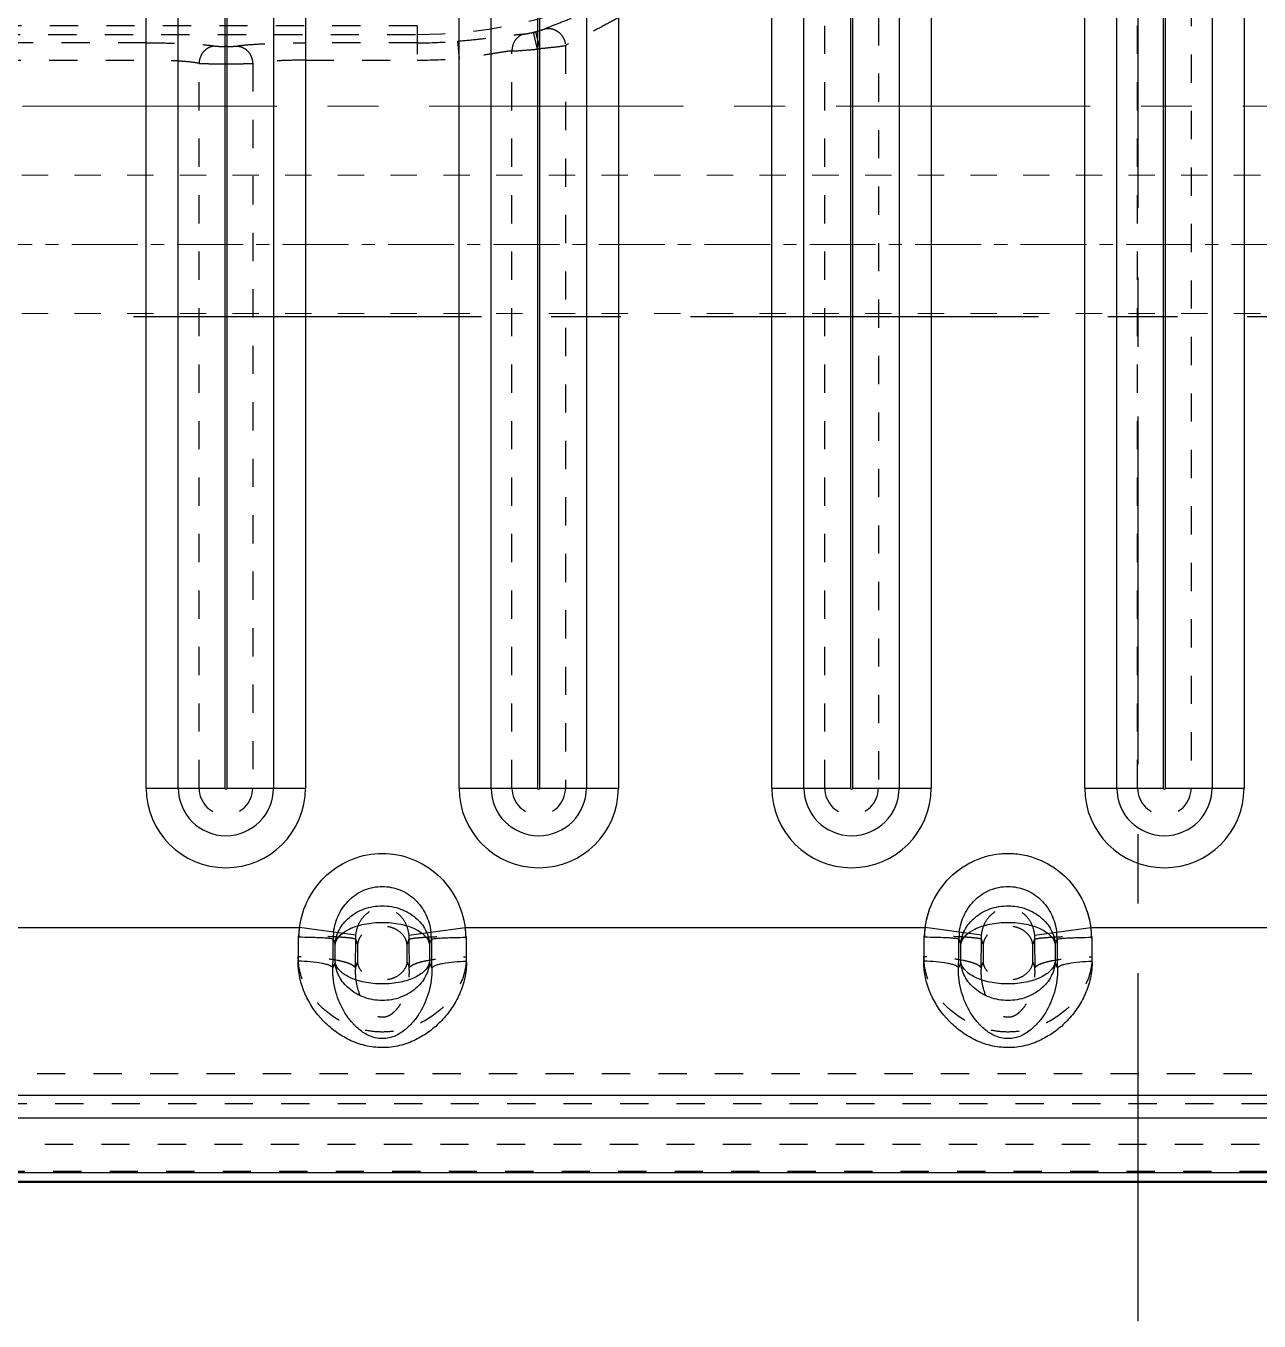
# Model space of a CAD drawing. Header units: millimetres. Extents: x 4797 to 6967, y -10922 to -3169.
# Drawn here: x 5605.7 to 5677, y -3823.9 to -3748.9 of the extents above; entities that cross this region are included whole.
import ezdxf

# ---------------------------------------------------------------- set-up
doc = ezdxf.new("R2010")
doc.units = ezdxf.units.MM
doc.header["$LTSCALE"] = 16.335
doc.linetypes.add('CENTER', pattern=[0.6, 0.375, -0.075, 0.075, -0.075])
doc.linetypes.add('HIDDEN', pattern=[0.2, 0.1, -0.1])
doc.layers.get('0').update_dxf_attribs({"linetype": 'CONTINUOUS'})
doc.layers.add('cool', color=153, linetype='HIDDEN', lineweight=9)
doc.layers.add('moldbase', color=7, linetype='CONTINUOUS', lineweight=20)
doc.layers.add('DEFAULT_2', color=8, linetype='HIDDEN')

# ---------------------------------------------------------------- blocks, each defined once
blk = doc.blocks.new('256')
at = {"color": 7, "linetype": 'Continuous'}
for p, q in [((2828.332, -2994.267), (2496.273, -2994.267)), ((2828.332, -2994.284), (2496.273, -2994.284)), ((2807.3, -2994.337), (2518.963, -2994.336)), ((2805.642, -2994.841), (2518.963, -2994.841)), ((2804.208, -2998.003), (2520.396, -2998.003)), ((2519.72, -2999.295), (2804.885, -2999.295)), ((2550.907, -3006.669), (2551.031, -3007.002)), ((2556.494, -3007.002), (2556.618, -3006.669)), ((2587.087, -3006.669), (2587.211, -3007.002)), ((2592.674, -3007.002), (2592.798, -3006.669)), ((2551.031, -3008.043), (2551.031, -3007.002)), ((2556.494, -3007.002), (2556.494, -3008.043)), ((2587.211, -3008.043), (2587.211, -3007.002)), ((2592.674, -3007.002), (2592.674, -3008.043)), ((2551.031, -3008.043), (2550.925, -3008.327)), ((2556.6, -3008.327), (2556.494, -3008.043)), ((2587.211, -3008.043), (2587.105, -3008.327)), ((2592.78, -3008.327), (2592.674, -3008.043)), ((2550.948, -3008.737), (2548.97, -3009.003)), ((2556.577, -3008.737), (2558.555, -3009.003)), ((2587.128, -3008.737), (2585.15, -3009.003)), ((2592.757, -3008.737), (2594.735, -3009.003)), ((2548.97, -3009.003), (2512.777, -3009.003)), ((2585.15, -3009.003), (2558.555, -3009.003)), ((2621.33, -3009.003), (2594.735, -3009.003)), ((2540.111, -3160.785), (2540.111, -3017.07)), ((2544.651, -3017.07), (2540.111, -3017.07)), ((2541.964, -3160.785), (2541.964, -3017.07)), ((2544.651, -3017.07), (2544.651, -3160.785)), ((2544.784, -3160.785), (2544.784, -3017.07)), ((2549.324, -3017.07), (2544.784, -3017.07)), ((2547.471, -3017.07), (2547.471, -3160.785)), ((2549.324, -3017.07), (2549.324, -3160.785)), ((2558.201, -3160.785), (2558.201, -3017.07)), ((2562.741, -3017.07), (2558.201, -3017.07)), ((2560.054, -3160.785), (2560.054, -3017.07)), ((2562.741, -3017.07), (2562.741, -3160.785)), ((2562.874, -3160.785), (2562.874, -3017.07)), ((2567.414, -3017.07), (2562.874, -3017.07)), ((2565.561, -3017.07), (2565.561, -3160.785)), ((2567.414, -3017.07), (2567.414, -3160.785)), ((2576.291, -3160.785), (2576.291, -3017.07)), ((2580.831, -3017.07), (2576.291, -3017.07)), ((2578.144, -3160.785), (2578.144, -3017.07)), ((2580.831, -3017.07), (2580.831, -3160.785)), ((2580.964, -3160.785), (2580.964, -3017.07)), ((2585.504, -3017.07), (2580.964, -3017.07)), ((2583.651, -3017.07), (2583.651, -3160.785)), ((2585.504, -3017.07), (2585.504, -3160.785)), ((2594.381, -3160.785), (2594.381, -3017.07)), ((2598.921, -3017.07), (2594.381, -3017.07)), ((2596.234, -3160.785), (2596.234, -3017.07)), ((2598.921, -3017.07), (2598.921, -3160.785)), ((2599.054, -3160.785), (2599.054, -3017.07)), ((2603.594, -3017.07), (2599.054, -3017.07)), ((2601.741, -3017.07), (2601.741, -3160.785)), ((2603.594, -3017.07), (2603.594, -3160.785))]:
    blk.add_line(p, q, dxfattribs=at)
for centre, radius, start, end in [((2415.927, -3008.987), 135, 0.28019, 0.98399), ((2690.424, -3008.974), 133.826, 179.01293, 179.7229), ((2452.107, -3008.987), 135, 0.28019, 0.98399), ((2726.604, -3008.974), 133.826, 179.01293, 179.7229), ((2455.968, -3008.979), 92.957, 0.33262, 1.18441), ((2652.373, -3008.99), 93.773, 178.81935, 179.66373), ((2492.148, -3008.979), 92.957, 0.33262, 1.18441), ((2688.553, -3008.99), 93.773, 178.81935, 179.66373), ((2552.591, -3008.416), 3.668, 180.37393, 189.21476), ((2554.305, -3008.343), 3.38, 179.73133, 186.6939), ((2553.217, -3008.343), 3.383, 353.3084, 0.26563), ((2554.933, -3008.416), 3.669, 350.7869, 359.62442), ((2588.771, -3008.416), 3.668, 180.37393, 189.21476), ((2590.485, -3008.343), 3.38, 179.73133, 186.6939), ((2589.397, -3008.343), 3.383, 353.3084, 0.26563), ((2591.113, -3008.416), 3.669, 350.7869, 359.62442), ((2544.717, -3017.07), 4.606, 0, 180), ((2562.807, -3017.07), 4.606, 0, 180), ((2580.897, -3017.07), 4.606, 0, 180), ((2598.987, -3017.07), 4.606, 0, 180), ((2544.717, -3017.07), 2.753, 0.00013, 179.99987), ((2562.807, -3017.07), 2.753, 0.00013, 179.99987), ((2580.897, -3017.07), 2.753, 0.00013, 179.99987), ((2598.987, -3017.07), 2.753, 0.00013, 179.99987), ((2544.717, -3017.07), 0.0669, 0, 180), ((2562.807, -3017.07), 0.0669, 0, 180), ((2580.897, -3017.07), 0.0669, 0, 180), ((2598.987, -3017.07), 0.0669, 0, 180)]:
    blk.add_arc(centre, radius, start, end, dxfattribs=at)
for points, knots in [([(2548.905, -3007.058), (2548.887, -3006.729), (2548.962, -3006.072), (2549.271, -3005.152), (2549.729, -3004.318), (2550.321, -3003.592), (2551.026, -3002.973), (2551.84, -3002.478), (2552.763, -3002.136), (2553.765, -3002.016), (2554.766, -3002.139), (2555.689, -3002.478), (2556.501, -3002.976), (2557.439, -3003.8), (2558.349, -3005.126), (2558.637, -3006.411), (2558.62, -3007.058)], [0, 0, 0, 0, 0.064368, 0.127443, 0.188847, 0.249393, 0.309889, 0.371283, 0.434886, 0.500823, 0.566701, 0.630217, 0.691569, 0.751973, 0.873459, 1, 1, 1, 1]), ([(2585.085, -3007.058), (2585.067, -3006.729), (2585.142, -3006.072), (2585.451, -3005.152), (2585.909, -3004.318), (2586.501, -3003.592), (2587.206, -3002.973), (2588.02, -3002.478), (2588.943, -3002.136), (2589.945, -3002.016), (2590.946, -3002.139), (2591.869, -3002.478), (2592.681, -3002.976), (2593.619, -3003.8), (2594.529, -3005.126), (2594.817, -3006.411), (2594.8, -3007.058)], [0, 0, 0, 0, 0.064368, 0.127443, 0.188847, 0.249393, 0.309889, 0.371283, 0.434886, 0.500823, 0.566701, 0.630217, 0.691569, 0.751973, 0.873459, 1, 1, 1, 1]), ([(2550.907, -3006.669), (2550.887, -3006.197), (2551.01, -3005.284), (2551.458, -3004.251), (2551.955, -3003.551), (2552.414, -3003.084), (2552.897, -3002.771), (2553.364, -3002.608), (2553.763, -3002.565), (2554.163, -3002.609), (2554.629, -3002.772), (2555.111, -3003.085), (2555.571, -3003.551), (2556.067, -3004.251), (2556.514, -3005.284), (2556.638, -3006.197), (2556.618, -3006.668)], [0, 0, 0, 0, 0.12985, 0.248581, 0.306374, 0.365029, 0.427855, 0.462684, 0.500134, 0.537466, 0.572322, 0.635064, 0.693713, 0.75148, 0.870189, 1, 1, 1, 1]), ([(2587.087, -3006.669), (2587.067, -3006.197), (2587.19, -3005.284), (2587.638, -3004.251), (2588.135, -3003.551), (2588.594, -3003.084), (2589.077, -3002.771), (2589.544, -3002.608), (2589.943, -3002.565), (2590.343, -3002.609), (2590.809, -3002.772), (2591.291, -3003.085), (2591.751, -3003.551), (2592.247, -3004.251), (2592.694, -3005.284), (2592.818, -3006.197), (2592.798, -3006.668)], [0, 0, 0, 0, 0.12985, 0.248581, 0.306374, 0.365029, 0.427855, 0.462684, 0.500134, 0.537466, 0.572322, 0.635064, 0.693713, 0.75148, 0.870189, 1, 1, 1, 1]), ([(2551.031, -3007.002), (2551.052, -3006.719), (2551.222, -3006.136), (2551.821, -3005.405), (2552.708, -3004.903), (2553.763, -3004.723), (2554.818, -3004.903), (2555.704, -3005.406), (2556.303, -3006.136), (2556.473, -3006.719), (2556.494, -3007.002)], [0, 0, 0, 0, 0.110676, 0.229792, 0.360536, 0.500154, 0.639715, 0.770405, 0.889403, 1, 1, 1, 1]), ([(2587.211, -3007.002), (2587.232, -3006.719), (2587.402, -3006.136), (2588.001, -3005.405), (2588.888, -3004.903), (2589.943, -3004.723), (2590.998, -3004.903), (2591.884, -3005.406), (2592.483, -3006.136), (2592.653, -3006.719), (2592.674, -3007.002)], [0, 0, 0, 0, 0.110676, 0.229792, 0.360536, 0.500154, 0.639715, 0.770405, 0.889403, 1, 1, 1, 1]), ([(2551.031, -3007.002), (2551.046, -3006.919), (2551.108, -3006.749), (2551.281, -3006.517), (2551.534, -3006.304), (2552.001, -3006.035), (2552.755, -3005.802), (2553.762, -3005.707), (2554.77, -3005.802), (2555.524, -3006.035), (2555.991, -3006.304), (2556.244, -3006.517), (2556.417, -3006.749), (2556.479, -3006.919), (2556.494, -3007.002)], [0, 0, 0, 0, 0.039448, 0.083322, 0.134243, 0.193267, 0.335189, 0.499998, 0.664808, 0.806731, 0.865756, 0.916676, 0.960549, 1, 1, 1, 1]), ([(2587.211, -3007.002), (2587.226, -3006.919), (2587.288, -3006.749), (2587.461, -3006.517), (2587.714, -3006.304), (2588.181, -3006.035), (2588.935, -3005.802), (2589.942, -3005.707), (2590.95, -3005.802), (2591.704, -3006.035), (2592.171, -3006.304), (2592.424, -3006.517), (2592.597, -3006.749), (2592.659, -3006.919), (2592.674, -3007.002)], [0, 0, 0, 0, 0.039448, 0.083322, 0.134243, 0.193267, 0.335189, 0.499998, 0.664808, 0.806731, 0.865756, 0.916676, 0.960549, 1, 1, 1, 1]), ([(2550.907, -3006.669), (2550.895, -3006.696), (2550.834, -3006.753), (2550.702, -3006.817), (2550.505, -3006.881), (2550.136, -3006.964), (2549.595, -3007.031), (2549.14, -3007.054), (2548.905, -3007.058)], [0, 0, 0, 0, 0.043733, 0.113324, 0.213382, 0.3418, 0.660153, 1, 1, 1, 1]), ([(2556.618, -3006.669), (2556.63, -3006.696), (2556.691, -3006.752), (2556.823, -3006.817), (2557.02, -3006.881), (2557.389, -3006.964), (2557.93, -3007.031), (2558.385, -3007.054), (2558.62, -3007.058)], [0, 0, 0, 0, 0.043739, 0.113335, 0.213397, 0.341816, 0.660165, 1, 1, 1, 1]), ([(2587.087, -3006.669), (2587.075, -3006.696), (2587.014, -3006.753), (2586.882, -3006.817), (2586.685, -3006.881), (2586.316, -3006.964), (2585.775, -3007.031), (2585.32, -3007.054), (2585.085, -3007.058)], [0, 0, 0, 0, 0.043733, 0.113324, 0.213382, 0.3418, 0.660153, 1, 1, 1, 1]), ([(2592.798, -3006.669), (2592.81, -3006.696), (2592.871, -3006.752), (2593.003, -3006.817), (2593.2, -3006.881), (2593.569, -3006.964), (2594.11, -3007.031), (2594.565, -3007.054), (2594.8, -3007.058)], [0, 0, 0, 0, 0.043739, 0.113335, 0.213397, 0.341816, 0.660165, 1, 1, 1, 1]), ([(2556.494, -3008.043), (2556.473, -3008.325), (2556.303, -3008.909), (2555.704, -3009.64), (2554.817, -3010.142), (2553.761, -3010.322), (2552.706, -3010.141), (2551.82, -3009.639), (2551.221, -3008.908), (2551.052, -3008.325), (2551.031, -3008.043)], [0, 0, 0, 0, 0.11065, 0.229762, 0.360506, 0.50015, 0.639728, 0.770422, 0.88942, 1, 1, 1, 1]), ([(2556.494, -3008.043), (2556.425, -3008.436), (2555.905, -3008.837), (2555.264, -3009.088), (2554.626, -3009.257), (2553.763, -3009.337), (2552.898, -3009.257), (2552.264, -3009.09), (2551.864, -3008.93), (2551.535, -3008.741), (2551.282, -3008.528), (2551.107, -3008.296), (2551.045, -3008.125), (2551.031, -3008.043)], [0, 0, 0, 0, 0.188091, 0.255775, 0.331069, 0.496701, 0.662365, 0.737659, 0.805411, 0.864789, 0.916092, 0.960398, 1, 1, 1, 1]), ([(2592.674, -3008.043), (2592.653, -3008.325), (2592.483, -3008.909), (2591.884, -3009.64), (2590.997, -3010.142), (2589.941, -3010.322), (2588.886, -3010.141), (2588, -3009.639), (2587.401, -3008.908), (2587.232, -3008.325), (2587.211, -3008.043)], [0, 0, 0, 0, 0.11065, 0.229762, 0.360506, 0.50015, 0.639728, 0.770422, 0.88942, 1, 1, 1, 1]), ([(2592.674, -3008.043), (2592.605, -3008.436), (2592.085, -3008.837), (2591.444, -3009.088), (2590.806, -3009.257), (2589.943, -3009.337), (2589.078, -3009.257), (2588.444, -3009.09), (2588.044, -3008.93), (2587.715, -3008.741), (2587.462, -3008.528), (2587.287, -3008.296), (2587.225, -3008.125), (2587.211, -3008.043)], [0, 0, 0, 0, 0.188091, 0.255775, 0.331069, 0.496701, 0.662365, 0.737659, 0.805411, 0.864789, 0.916092, 0.960398, 1, 1, 1, 1]), ([(2550.925, -3008.327), (2550.907, -3008.338), (2550.842, -3008.351), (2550.715, -3008.371), (2550.519, -3008.388), (2550.264, -3008.405), (2549.959, -3008.419), (2549.506, -3008.433), (2549.157, -3008.438), (2548.923, -3008.44)], [0, 0, 0, 0, 0.031814, 0.095915, 0.194362, 0.323862, 0.47882, 0.649762, 1, 1, 1, 1]), ([(2556.577, -3008.737), (2556.536, -3009.088), (2556.332, -3009.778), (2555.707, -3010.652), (2554.811, -3011.24), (2553.762, -3011.449), (2552.714, -3011.24), (2551.818, -3010.652), (2551.193, -3009.778), (2550.989, -3009.088), (2550.948, -3008.737)], [0, 0, 0, 0, 0.126173, 0.251595, 0.376163, 0.499998, 0.623832, 0.748401, 0.873823, 1, 1, 1, 1]), ([(2556.6, -3008.327), (2556.618, -3008.338), (2556.683, -3008.351), (2556.81, -3008.371), (2557.005, -3008.388), (2557.261, -3008.405), (2557.566, -3008.419), (2558.018, -3008.433), (2558.367, -3008.438), (2558.602, -3008.44)], [0, 0, 0, 0, 0.031804, 0.095882, 0.194302, 0.32378, 0.478732, 0.649686, 1, 1, 1, 1]), ([(2587.105, -3008.327), (2587.087, -3008.338), (2587.022, -3008.351), (2586.895, -3008.371), (2586.699, -3008.388), (2586.444, -3008.405), (2586.139, -3008.419), (2585.686, -3008.433), (2585.337, -3008.438), (2585.103, -3008.44)], [0, 0, 0, 0, 0.031814, 0.095915, 0.194362, 0.323862, 0.47882, 0.649762, 1, 1, 1, 1]), ([(2592.757, -3008.737), (2592.716, -3009.088), (2592.512, -3009.778), (2591.887, -3010.652), (2590.991, -3011.24), (2589.942, -3011.449), (2588.894, -3011.24), (2587.998, -3010.652), (2587.373, -3009.778), (2587.169, -3009.088), (2587.128, -3008.737)], [0, 0, 0, 0, 0.126173, 0.251595, 0.376163, 0.499998, 0.623832, 0.748401, 0.873823, 1, 1, 1, 1]), ([(2592.78, -3008.327), (2592.798, -3008.338), (2592.863, -3008.351), (2592.99, -3008.371), (2593.185, -3008.388), (2593.441, -3008.405), (2593.746, -3008.419), (2594.198, -3008.433), (2594.547, -3008.438), (2594.782, -3008.44)], [0, 0, 0, 0, 0.031804, 0.095882, 0.194302, 0.32378, 0.478732, 0.649686, 1, 1, 1, 1]), ([(2558.555, -3009.003), (2558.477, -3009.58), (2558.119, -3010.716), (2557.034, -3012.128), (2555.517, -3013.069), (2553.762, -3013.402), (2552.007, -3013.069), (2550.491, -3012.128), (2549.406, -3010.716), (2549.048, -3009.58), (2548.97, -3009.003)], [0, 0, 0, 0, 0.125044, 0.250045, 0.375041, 0.500023, 0.624999, 0.749987, 0.874971, 1, 1, 1, 1]), ([(2594.735, -3009.003), (2594.657, -3009.58), (2594.299, -3010.716), (2593.214, -3012.128), (2591.697, -3013.069), (2589.942, -3013.402), (2588.187, -3013.069), (2586.671, -3012.128), (2585.586, -3010.716), (2585.228, -3009.58), (2585.15, -3009.003)], [0, 0, 0, 0, 0.125044, 0.250045, 0.375041, 0.500023, 0.624999, 0.749987, 0.874971, 1, 1, 1, 1])]:
    blk.add_open_spline(points, degree=3, knots=knots, dxfattribs=at)
at = {"layer": 'DEFAULT_2', "color": 8, "linetype": 'HIDDEN'}
for p, q in [((2496.262, -2994.9), (2828.343, -2994.9)), ((2828.343, -2996.469), (2496.262, -2996.469)), ((2496.147, -2998.814), (2828.458, -2998.814)), ((2828.799, -3000.557), (2495.806, -3000.557)), ((2552.333, -3007.002), (2552.208, -3006.669)), ((2555.316, -3006.669), (2555.192, -3007.002)), ((2588.513, -3007.002), (2588.388, -3006.669)), ((2591.496, -3006.669), (2591.372, -3007.002)), ((2552.333, -3007.002), (2552.333, -3008.043)), ((2555.192, -3008.043), (2555.192, -3007.002)), ((2588.513, -3007.002), (2588.513, -3008.043)), ((2591.372, -3008.043), (2591.372, -3007.002)), ((2552.227, -3008.327), (2552.333, -3008.043)), ((2555.192, -3008.043), (2555.298, -3008.327)), ((2588.407, -3008.327), (2588.513, -3008.043)), ((2591.372, -3008.043), (2591.478, -3008.327)), ((2552.234, -3008.564), (2550.948, -3008.737)), ((2555.291, -3008.564), (2556.577, -3008.737)), ((2588.414, -3008.564), (2587.128, -3008.737)), ((2591.471, -3008.564), (2592.757, -3008.737)), ((2543.168, -3160.785), (2543.168, -3017.07)), ((2546.267, -3017.07), (2546.267, -3160.785)), ((2561.258, -3074.738), (2561.258, -3017.07)), ((2564.357, -3017.07), (2564.357, -3072.546)), ((2579.348, -3060.027), (2579.348, -3017.07)), ((2582.447, -3017.07), (2582.447, -3059.715)), ((2597.438, -3058.995), (2597.438, -3017.07)), ((2600.537, -3017.07), (2600.537, -3058.995)), ((2599.054, -3058.969), (2598.921, -3058.969)), ((2581.076, -3060.826), (2580.831, -3059.854)), ((2580.964, -3059.82), (2581.206, -3060.793)), ((2585.588, -3060.282), (2585.504, -3059.283)), ((2587.932, -3061.162), (2587.932, -3059.18)), ((2594.381, -3059.18), (2587.932, -3059.18)), ((2612.471, -3059.18), (2603.594, -3059.18)), ((2587.932, -3060.183), (2594.382, -3060.183)), ((2598.92, -3059.972), (2599.055, -3059.972)), ((2603.592, -3060.183), (2612.472, -3060.183)), ((2736.672, -3060.661), (2587.932, -3060.661)), ((2587.932, -3061.162), (2736.672, -3061.162))]:
    blk.add_line(p, q, dxfattribs=at)
for centre, radius, start, end in [((2417.219, -3008.987), 135.009, 0.28022, 0.98397), ((2689.205, -3008.975), 133.909, 179.01322, 179.72275), ((2453.399, -3008.987), 135.009, 0.28022, 0.98397), ((2725.385, -3008.975), 133.909, 179.01322, 179.72275), ((2477.949, -3008.992), 70.976, 0.38591, 1.35715), ((2628.971, -3008.982), 70.371, 178.63871, 179.61754), ((2514.129, -3008.992), 70.976, 0.38591, 1.35715), ((2665.151, -3008.982), 70.371, 178.63871, 179.61754), ((2551.707, -3008.492), 2.784, 180.4443, 190.57538), ((2555.813, -3008.491), 2.789, 349.43008, 359.56365), ((2587.887, -3008.492), 2.784, 180.4443, 190.57538), ((2591.993, -3008.491), 2.789, 349.43008, 359.56365), ((2544.717, -3017.07), 1.549, 0.00137, 179.99863), ((2562.807, -3017.07), 1.549, 0.00137, 179.99863), ((2580.897, -3017.07), 1.549, 0.00137, 179.99863), ((2598.987, -3017.07), 1.549, 0.00137, 179.99863), ((2587.932, -3087.922), 28.953, 103.92592, 104.19906), ((2587.932, -3087.922), 28.742, 90, 94.84751), ((2587.932, -3087.922), 27.74, 90, 94.84751), ((2587.932, -3087.922), 27.261, 90, 180), ((2587.932, -3087.922), 27.951, 103.92592, 104.19906)]:
    blk.add_arc(centre, radius, start, end, dxfattribs=at)
for points, knots in [([(2548.905, -3007.311), (2548.899, -3007.005), (2548.974, -3006.397), (2549.311, -3005.559), (2549.812, -3004.827), (2550.635, -3003.992), (2551.668, -3003.367), (2552.828, -3003.021), (2553.764, -3002.93), (2554.699, -3003.021), (2555.858, -3003.368), (2556.891, -3003.991), (2557.712, -3004.828), (2558.213, -3005.558), (2558.551, -3006.397), (2558.625, -3007.005), (2558.62, -3007.311)], [0, 0, 0, 0, 0.063855, 0.126208, 0.187385, 0.248, 0.370473, 0.43446, 0.500056, 0.565726, 0.629587, 0.752008, 0.812602, 0.873796, 0.936135, 1, 1, 1, 1]), ([(2585.085, -3007.311), (2585.079, -3007.005), (2585.154, -3006.397), (2585.491, -3005.559), (2585.992, -3004.827), (2586.815, -3003.992), (2587.848, -3003.367), (2589.008, -3003.021), (2589.944, -3002.93), (2590.879, -3003.021), (2592.038, -3003.368), (2593.071, -3003.991), (2593.892, -3004.828), (2594.393, -3005.558), (2594.731, -3006.397), (2594.805, -3007.005), (2594.8, -3007.311)], [0, 0, 0, 0, 0.063855, 0.126208, 0.187385, 0.248, 0.370473, 0.43446, 0.500056, 0.565726, 0.629587, 0.752008, 0.812602, 0.873796, 0.936135, 1, 1, 1, 1]), ([(2555.316, -3006.669), (2555.341, -3006.368), (2555.297, -3005.787), (2555.089, -3005.11), (2554.853, -3004.626), (2554.662, -3004.346), (2554.468, -3004.144), (2554.295, -3003.993), (2554.062, -3003.86), (2553.763, -3003.813), (2553.464, -3003.861), (2553.23, -3003.992), (2553.057, -3004.144), (2552.863, -3004.347), (2552.671, -3004.626), (2552.436, -3005.11), (2552.227, -3005.787), (2552.185, -3006.367), (2552.208, -3006.669)], [0, 0, 0, 0, 0.128604, 0.244179, 0.299751, 0.357117, 0.387487, 0.41892, 0.454992, 0.499855, 0.544931, 0.581161, 0.61254, 0.642801, 0.700259, 0.755803, 0.871383, 1, 1, 1, 1]), ([(2591.496, -3006.669), (2591.521, -3006.368), (2591.477, -3005.787), (2591.269, -3005.11), (2591.033, -3004.626), (2590.842, -3004.346), (2590.648, -3004.144), (2590.475, -3003.993), (2590.242, -3003.86), (2589.943, -3003.813), (2589.644, -3003.861), (2589.41, -3003.992), (2589.237, -3004.144), (2589.043, -3004.347), (2588.851, -3004.626), (2588.616, -3005.11), (2588.407, -3005.787), (2588.365, -3006.367), (2588.388, -3006.669)], [0, 0, 0, 0, 0.128604, 0.244179, 0.299751, 0.357117, 0.387487, 0.41892, 0.454992, 0.499855, 0.544931, 0.581161, 0.61254, 0.642801, 0.700259, 0.755803, 0.871383, 1, 1, 1, 1]), ([(2552.333, -3007.002), (2552.346, -3006.875), (2552.439, -3006.608), (2552.737, -3006.265), (2553.199, -3006.021), (2553.763, -3005.926), (2554.327, -3006.022), (2554.789, -3006.265), (2555.086, -3006.608), (2555.178, -3006.875), (2555.192, -3007.002)], [0, 0, 0, 0, 0.100106, 0.213678, 0.347388, 0.50016, 0.652817, 0.786402, 0.899953, 1, 1, 1, 1]), ([(2588.513, -3007.002), (2588.526, -3006.875), (2588.619, -3006.608), (2588.917, -3006.265), (2589.379, -3006.021), (2589.943, -3005.926), (2590.507, -3006.022), (2590.969, -3006.265), (2591.266, -3006.608), (2591.358, -3006.875), (2591.372, -3007.002)], [0, 0, 0, 0, 0.100106, 0.213678, 0.347388, 0.50016, 0.652817, 0.786402, 0.899953, 1, 1, 1, 1]), ([(2552.208, -3006.669), (2552.188, -3006.714), (2552.088, -3006.807), (2551.87, -3006.914), (2551.545, -3007.019), (2550.936, -3007.156), (2550.043, -3007.266), (2549.292, -3007.304), (2548.905, -3007.311)], [0, 0, 0, 0, 0.043738, 0.113333, 0.213394, 0.341814, 0.660164, 1, 1, 1, 1]), ([(2555.316, -3006.669), (2555.336, -3006.714), (2555.436, -3006.807), (2555.655, -3006.914), (2555.98, -3007.019), (2556.589, -3007.156), (2557.482, -3007.266), (2558.233, -3007.304), (2558.62, -3007.31)], [0, 0, 0, 0, 0.043752, 0.113375, 0.213469, 0.341916, 0.660261, 1, 1, 1, 1]), ([(2588.388, -3006.669), (2588.368, -3006.714), (2588.268, -3006.807), (2588.05, -3006.914), (2587.725, -3007.019), (2587.116, -3007.156), (2586.223, -3007.266), (2585.472, -3007.304), (2585.085, -3007.311)], [0, 0, 0, 0, 0.043738, 0.113333, 0.213394, 0.341814, 0.660164, 1, 1, 1, 1]), ([(2591.496, -3006.669), (2591.516, -3006.714), (2591.616, -3006.807), (2591.835, -3006.914), (2592.16, -3007.019), (2592.769, -3007.156), (2593.662, -3007.266), (2594.413, -3007.304), (2594.8, -3007.31)], [0, 0, 0, 0, 0.043752, 0.113375, 0.213469, 0.341916, 0.660261, 1, 1, 1, 1]), ([(2552.333, -3008.043), (2552.346, -3008.17), (2552.44, -3008.436), (2552.736, -3008.781), (2553.199, -3009.023), (2553.762, -3009.119), (2554.326, -3009.023), (2554.788, -3008.781), (2555.085, -3008.436), (2555.178, -3008.17), (2555.192, -3008.043)], [0, 0, 0, 0, 0.100084, 0.213868, 0.34749, 0.500002, 0.652512, 0.786132, 0.899916, 1, 1, 1, 1]), ([(2588.513, -3008.043), (2588.526, -3008.17), (2588.62, -3008.436), (2588.916, -3008.781), (2589.379, -3009.023), (2589.942, -3009.119), (2590.506, -3009.023), (2590.968, -3008.781), (2591.265, -3008.436), (2591.358, -3008.17), (2591.372, -3008.043)], [0, 0, 0, 0, 0.100084, 0.213868, 0.34749, 0.500002, 0.652512, 0.786132, 0.899916, 1, 1, 1, 1]), ([(2552.227, -3008.327), (2552.215, -3008.334), (2552.182, -3008.346), (2552.079, -3008.371), (2551.879, -3008.399), (2551.558, -3008.429), (2551.136, -3008.456), (2550.633, -3008.479), (2549.886, -3008.503), (2549.31, -3008.511), (2548.923, -3008.513)], [0, 0, 0, 0, 0.01218, 0.03189, 0.095962, 0.194374, 0.323841, 0.478779, 0.649718, 1, 1, 1, 1]), ([(2555.291, -3008.564), (2555.275, -3008.756), (2555.183, -3009.141), (2554.874, -3009.658), (2554.383, -3010.039), (2553.763, -3010.186), (2553.144, -3010.039), (2552.651, -3009.66), (2552.343, -3009.142), (2552.25, -3008.756), (2552.234, -3008.564)], [0, 0, 0, 0, 0.121093, 0.243929, 0.37047, 0.499825, 0.629281, 0.755816, 0.878844, 1, 1, 1, 1]), ([(2555.298, -3008.327), (2555.309, -3008.334), (2555.343, -3008.346), (2555.446, -3008.371), (2555.646, -3008.398), (2555.967, -3008.429), (2556.39, -3008.456), (2556.892, -3008.479), (2557.639, -3008.503), (2558.215, -3008.511), (2558.602, -3008.513)], [0, 0, 0, 0, 0.012184, 0.0319, 0.095995, 0.194433, 0.323921, 0.478865, 0.649792, 1, 1, 1, 1]), ([(2588.407, -3008.327), (2588.395, -3008.334), (2588.362, -3008.346), (2588.259, -3008.371), (2588.059, -3008.399), (2587.738, -3008.429), (2587.316, -3008.456), (2586.813, -3008.479), (2586.066, -3008.503), (2585.49, -3008.511), (2585.103, -3008.513)], [0, 0, 0, 0, 0.01218, 0.03189, 0.095962, 0.194374, 0.323841, 0.478779, 0.649718, 1, 1, 1, 1]), ([(2591.471, -3008.564), (2591.455, -3008.756), (2591.363, -3009.141), (2591.054, -3009.658), (2590.563, -3010.039), (2589.943, -3010.186), (2589.324, -3010.039), (2588.831, -3009.66), (2588.523, -3009.142), (2588.43, -3008.756), (2588.414, -3008.564)], [0, 0, 0, 0, 0.121093, 0.243929, 0.37047, 0.499825, 0.629281, 0.755816, 0.878844, 1, 1, 1, 1]), ([(2591.478, -3008.327), (2591.489, -3008.334), (2591.523, -3008.346), (2591.626, -3008.371), (2591.826, -3008.398), (2592.147, -3008.429), (2592.57, -3008.456), (2593.072, -3008.479), (2593.819, -3008.503), (2594.395, -3008.511), (2594.782, -3008.513)], [0, 0, 0, 0, 0.012184, 0.0319, 0.095995, 0.194433, 0.323921, 0.478865, 0.649792, 1, 1, 1, 1]), ([(2558.555, -3009.003), (2558.477, -3009.58), (2558.118, -3010.716), (2557.034, -3012.129), (2555.517, -3013.07), (2553.762, -3013.402), (2552.007, -3013.069), (2550.491, -3012.128), (2549.407, -3010.716), (2549.048, -3009.58), (2548.97, -3009.003)], [0, 0, 0, 0, 0.125058, 0.250062, 0.375053, 0.500026, 0.624993, 0.749976, 0.874959, 1, 1, 1, 1]), ([(2594.381, -3059.18), (2594.701, -3059.18), (2595.313, -3059.172), (2596.166, -3059.138), (2596.865, -3059.083), (2597.273, -3059.031), (2597.438, -3058.995)], [0, 0, 0, 0, 0.312925, 0.599149, 0.834301, 1, 1, 1, 1]), ([(2598.921, -3058.969), (2598.624, -3058.969), (2598.13, -3058.974), (2597.636, -3058.983), (2597.438, -3058.995)], [0, 0, 0, 0, 0.600202, 1, 1, 1, 1]), ([(2598.365, -3059.998), (2598.25, -3059.994), (2598.006, -3059.937), (2597.697, -3059.709), (2597.492, -3059.375), (2597.441, -3059.119), (2597.438, -3058.995)], [0, 0, 0, 0, 0.230886, 0.487476, 0.751881, 1, 1, 1, 1]), ([(2600.537, -3058.995), (2600.339, -3058.983), (2599.845, -3058.974), (2599.351, -3058.969), (2599.054, -3058.969)], [0, 0, 0, 0, 0.399792, 1, 1, 1, 1]), ([(2599.61, -3059.998), (2599.725, -3059.994), (2599.969, -3059.937), (2600.278, -3059.709), (2600.483, -3059.375), (2600.534, -3059.119), (2600.537, -3058.995)], [0, 0, 0, 0, 0.230879, 0.487464, 0.751872, 1, 1, 1, 1]), ([(2600.537, -3058.995), (2600.702, -3059.031), (2601.11, -3059.083), (2601.809, -3059.138), (2602.662, -3059.172), (2603.274, -3059.18), (2603.594, -3059.18)], [0, 0, 0, 0, 0.165703, 0.400853, 0.687082, 1, 1, 1, 1]), ([(2580.831, -3059.854), (2580.534, -3059.882), (2580.039, -3059.935), (2579.545, -3059.994), (2579.348, -3060.027)], [0, 0, 0, 0, 0.598969, 1, 1, 1, 1]), ([(2582.447, -3059.715), (2582.249, -3059.719), (2581.754, -3059.753), (2581.26, -3059.793), (2580.964, -3059.82)], [0, 0, 0, 0, 0.399767, 1, 1, 1, 1]), ([(2581.742, -3060.692), (2581.94, -3060.641), (2582.226, -3060.44), (2582.411, -3060.05), (2582.448, -3059.825), (2582.447, -3059.715)], [0, 0, 0, 0, 0.477465, 0.740899, 1, 1, 1, 1]), ([(2582.447, -3059.715), (2582.615, -3059.702), (2583.021, -3059.64), (2583.718, -3059.527), (2584.569, -3059.397), (2585.183, -3059.318), (2585.504, -3059.283)], [0, 0, 0, 0, 0.163757, 0.399025, 0.686105, 1, 1, 1, 1]), ([(2576.291, -3061.643), (2576.599, -3061.466), (2577.196, -3061.136), (2578.045, -3060.695), (2578.758, -3060.338), (2579.178, -3060.126), (2579.348, -3060.027)], [0, 0, 0, 0, 0.307893, 0.591933, 0.829425, 1, 1, 1, 1]), ([(2580.54, -3060.994), (2580.414, -3061.024), (2580.201, -3061.025), (2579.935, -3060.929), (2579.675, -3060.764), (2579.437, -3060.461), (2579.358, -3060.167), (2579.348, -3060.027)], [0, 0, 0, 0, 0.225199, 0.352945, 0.486865, 0.756219, 1, 1, 1, 1]), ([(2585.588, -3060.282), (2585.182, -3060.316), (2584.407, -3060.391), (2583.333, -3060.517), (2582.459, -3060.625), (2581.951, -3060.682), (2581.742, -3060.692)], [0, 0, 0, 0, 0.316404, 0.603964, 0.838178, 1, 1, 1, 1]), ([(2598.365, -3059.998), (2598.149, -3060.034), (2597.618, -3060.086), (2596.707, -3060.14), (2595.596, -3060.175), (2594.799, -3060.183), (2594.382, -3060.183)], [0, 0, 0, 0, 0.164791, 0.400299, 0.686785, 1, 1, 1, 1]), ([(2598.92, -3059.972), (2598.81, -3059.972), (2598.624, -3059.977), (2598.438, -3059.985), (2598.365, -3059.998)], [0, 0, 0, 0, 0.596745, 1, 1, 1, 1]), ([(2599.61, -3059.998), (2599.536, -3059.985), (2599.35, -3059.977), (2599.165, -3059.972), (2599.055, -3059.972)], [0, 0, 0, 0, 0.403409, 1, 1, 1, 1]), ([(2603.592, -3060.183), (2603.176, -3060.183), (2602.379, -3060.175), (2601.268, -3060.14), (2600.357, -3060.086), (2599.826, -3060.034), (2599.61, -3059.998)], [0, 0, 0, 0, 0.313214, 0.599702, 0.835209, 1, 1, 1, 1]), ([(2580.54, -3060.994), (2580.329, -3061.09), (2579.808, -3061.295), (2578.917, -3061.637), (2577.847, -3062.063), (2577.089, -3062.386), (2576.697, -3062.56)], [0, 0, 0, 0, 0.167599, 0.40468, 0.690246, 1, 1, 1, 1]), ([(2581.076, -3060.826), (2580.969, -3060.853), (2580.789, -3060.905), (2580.61, -3060.962), (2580.54, -3060.994)], [0, 0, 0, 0, 0.592198, 1, 1, 1, 1]), ([(2581.742, -3060.692), (2581.67, -3060.696), (2581.49, -3060.729), (2581.312, -3060.767), (2581.206, -3060.793)], [0, 0, 0, 0, 0.400511, 1, 1, 1, 1])]:
    blk.add_open_spline(points, degree=3, knots=knots, dxfattribs=at)
for points in [[(2552.234, -3008.564), (2552.226, -3008.485), (2552.224, -3008.406), (2552.227, -3008.327)], [(2555.298, -3008.327), (2555.3, -3008.406), (2555.298, -3008.485), (2555.291, -3008.564)], [(2588.414, -3008.564), (2588.406, -3008.485), (2588.404, -3008.406), (2588.407, -3008.327)], [(2591.478, -3008.327), (2591.48, -3008.406), (2591.478, -3008.485), (2591.471, -3008.564)]]:
    blk.add_open_spline(points, degree=3, dxfattribs=at)
blk = doc.blocks.new('147')
at = {"layer": 'cool', "ltscale": 0.932966}
for p, q in [((229.566, -3849.566), (-211.774, -3849.566)), ((229.566, -3857.566), (-211.774, -3857.566))]:
    blk.add_line(p, q, dxfattribs=at)
at = {"layer": 'cool', "color": 1, "linetype": 'CENTER', "ltscale": 0.621977}
blk.add_line((243.896, -3853.566), (-226.104, -3853.566), dxfattribs=at)

msp = doc.modelspace()

# ---------------------------------------------------------------- linework, layer by layer
at = {"color": 1, "linetype": 'CENTER', "ltscale": 3.2855}
for p, q in [((5670.062, -3823.851), (5670.062, -3707.64)), ((5611.956, -3765.746), (5728.168, -3765.746))]:
    msp.add_line(p, q, dxfattribs=at)
at = {"layer": 'moldbase', "color": 1, "linetype": 'CENTER', "ltscale": 2.4}
msp.add_line((5878.984, -3753.566), (5228.984, -3753.566), dxfattribs=at)

# ---------------------------------------------------------------- block references
at = {"rotation": 180}
msp.add_blockref('256', (8216.287, -6810.089), dxfattribs=at)
msp.add_blockref('147', (5545.088, 92))

doc.saveas('drawing.dxf')
